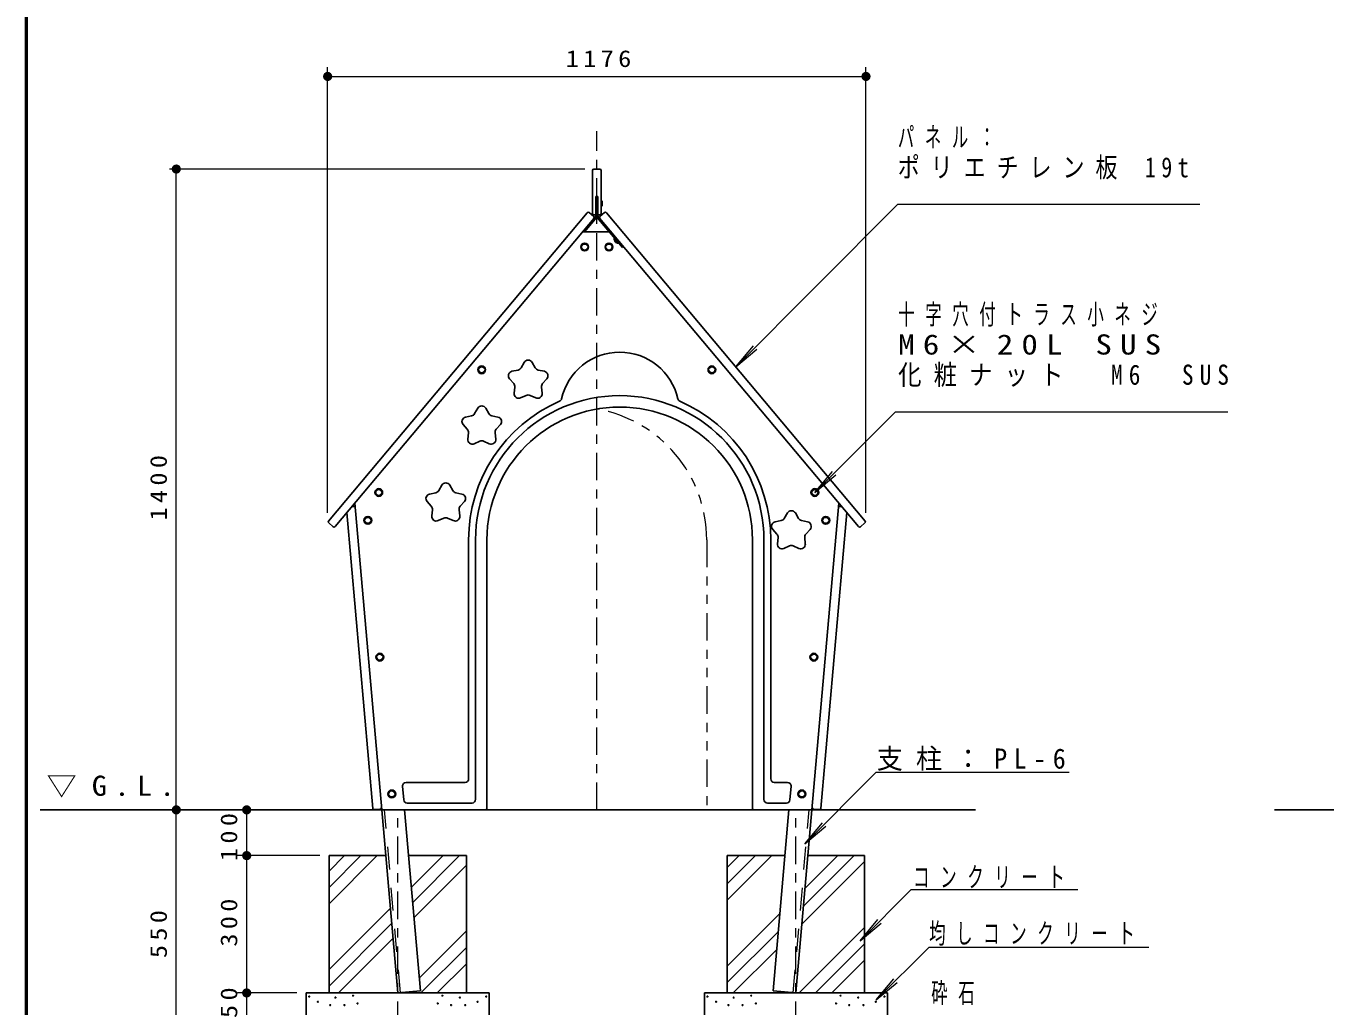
# Model space of a CAD drawing. Units: millimetres on the paper, scale 1:20. Extents: x -805 to -420, y 0 to 267.
# Drawn here: x -805 to -663, y 57.5 to 164.6 of the extents above; entities that cross this region are included whole.
import ezdxf

# ---------------------------------------------------------------- set-up
doc = ezdxf.new("R2010")
doc.units = ezdxf.units.MM
for name, pattern in [('USER1', [4.5, 2.5, -2]), ('USER2', [6, 3, -1, 1, -1]), ('USER3', [8, 3, -1, 1, -1, 1, -1])]:
    doc.linetypes.add(name, pattern=pattern)
doc.layers.add('LY_1', color=7, linetype='Continuous', lineweight=25)
doc.styles.add('ＭＳ ゴシック', font='')
doc.styles.get('ＭＳ ゴシック').set_extended_font_data('MS Gothic')

# ---------------------------------------------------------------- blocks, each defined once
blk = doc.blocks.new('filled_dot')
at = {"color": 0, "linetype": 'Continuous', "lineweight": -2, "const_width": 1.25}
blk.add_lwpolyline([(-0.625, 0, 1), (0.625, 0, 1)], format="xyb", close=True, dxfattribs=at)

msp = doc.modelspace()

# ---------------------------------------------------------------- linework, layer by layer
at = {"layer": 'LY_1', "lineweight": 50}
msp.add_line((-805, 267), (-805, 0), dxfattribs=at)
at = {"layer": 'LY_1', "lineweight": 13}
for p, q in [((-772.049, 111.363), (-772.049, 160.04)), ((-772.049, 159.04), (-713.248, 159.04)), ((-713.248, 111.363), (-713.248, 160.04)), ((-743.973, 148.923), (-789.333, 148.923)), ((-788.583, 78.924), (-788.583, 148.923)), ((-709.776, 145.071), (-727.47, 127.312)), ((-709.776, 145.071), (-676.776, 145.071)), ((-727.47, 127.312), (-725.546, 129.613)), ((-727.47, 127.312), (-725.175, 129.244)), ((-710.011, 122.41), (-718.829, 113.592)), ((-710.011, 122.41), (-673.73, 122.41)), ((-718.829, 113.592), (-716.901, 115.89)), ((-718.829, 113.592), (-716.531, 115.52)), ((-712.134, 83.031), (-719.938, 75.227)), ((-712.134, 83.031), (-691.065, 83.031)), ((-788.583, 51.424), (-788.583, 78.924)), ((-780.894, 73.924), (-780.894, 78.924)), ((-719.938, 75.227), (-718.01, 77.525)), ((-719.938, 75.227), (-717.64, 77.156)), ((-772.899, 73.924), (-781.894, 73.924)), ((-772.899, 73.924), (-781.894, 73.924)), ((-780.894, 58.924), (-780.894, 73.924)), ((-771.899, 68.653), (-766.628, 73.924)), ((-771.899, 70.449), (-768.424, 73.924)), ((-771.899, 72.245), (-770.22, 73.924)), ((-762.899, 70.469), (-759.444, 73.924)), ((-762.755, 68.817), (-757.648, 73.924)), ((-728.398, 69.048), (-723.523, 73.924)), ((-728.398, 70.845), (-725.319, 73.924)), ((-728.398, 72.641), (-727.115, 73.924)), ((-720.069, 68.397), (-714.542, 73.924)), ((-719.897, 70.365), (-716.339, 73.924)), ((-762.61, 67.165), (-756.899, 72.877)), ((-720.242, 66.429), (-713.398, 73.272)), ((-708.302, 70.211), (-713.876, 64.636)), ((-708.302, 70.211), (-690.093, 70.211)), ((-771.899, 61.469), (-765.207, 68.161)), ((-728.398, 61.864), (-722.647, 67.615)), ((-713.876, 64.636), (-711.948, 66.935)), ((-771.899, 59.673), (-765.062, 66.509)), ((-762.032, 60.559), (-756.899, 65.693)), ((-728.398, 60.068), (-722.82, 65.647)), ((-720.562, 58.924), (-713.398, 66.088)), ((-713.876, 64.636), (-711.578, 66.565)), ((-770.852, 58.924), (-764.918, 64.858)), ((-718.766, 58.924), (-713.398, 64.292)), ((-706.351, 63.94), (-712.134, 58.157)), ((-706.351, 63.94), (-682.351, 63.94)), ((-761.871, 58.924), (-756.899, 63.897)), ((-727.746, 58.924), (-722.992, 63.679)), ((-716.97, 58.924), (-713.398, 62.496)), ((-760.075, 58.924), (-756.899, 62.101)), ((-712.134, 58.157), (-710.206, 60.455)), ((-712.134, 58.157), (-709.836, 60.085)), ((-775.399, 58.924), (-781.894, 58.924)), ((-780.894, 56.424), (-780.894, 58.924)), ((-763.667, 58.924), (-763.597, 58.994))]:
    msp.add_line(p, q, dxfattribs=at)
at = {"layer": 'LY_1', "linetype": 'USER2', "lineweight": 13}
for p, q in [((-742.648, 78.924), (-742.648, 153.056)), ((-764.399, 49), (-764.399, 78.924)), ((-720.898, 49), (-720.898, 78.924))]:
    msp.add_line(p, q, dxfattribs=at)
at = {"layer": 'LY_1'}
for p, q in [((-743.123, 144.073), (-743.123, 148.773)), ((-742.973, 148.923), (-742.323, 148.923)), ((-742.173, 144.073), (-742.173, 148.773)), ((-742.548, 145.923), (-742.748, 145.923)), ((-742.748, 143.923), (-742.748, 145.923)), ((-742.728, 145.923), (-742.728, 143.879)), ((-742.568, 145.923), (-742.568, 143.879)), ((-742.548, 143.923), (-742.548, 145.923)), ((-742.124, 145.498), (-742.173, 145.498)), ((-742.124, 144.848), (-742.173, 144.848)), ((-742.124, 144.848), (-742.124, 145.498)), ((-742.123, 145.498), (-742.073, 145.423)), ((-742.073, 144.923), (-742.123, 144.848)), ((-742.073, 144.923), (-742.073, 145.423)), ((-771.953, 110.478), (-743.702, 144.145)), ((-771.225, 109.867), (-742.761, 143.789)), ((-743.991, 142.074), (-742.648, 143.674)), ((-743.491, 144.164), (-742.993, 143.746)), ((-742.973, 143.923), (-742.728, 143.923)), ((-739.849, 140.338), (-742.658, 143.686)), ((-742.568, 143.923), (-742.323, 143.923)), ((-714.072, 109.867), (-742.536, 143.789)), ((-741.806, 144.164), (-742.304, 143.746)), ((-713.344, 110.478), (-741.595, 144.145)), ((-744.13, 142.074), (-741.167, 142.074)), ((-740.717, 141.372), (-740.736, 141.356)), ((-740.286, 140.82), (-740.736, 141.356)), ((-740.267, 140.836), (-740.286, 140.82)), ((-739.727, 140.441), (-739.849, 140.338)), ((-751.917, 126.828), (-751.251, 126.969)), ((-750.582, 127.798), (-750.922, 127.208)), ((-749.715, 127.798), (-749.375, 127.208)), ((-748.38, 126.828), (-749.046, 126.969)), ((-752.184, 126.004), (-751.729, 125.498)), ((-751.674, 124.434), (-751.603, 125.111)), ((-748.623, 124.434), (-748.694, 125.111)), ((-748.113, 126.004), (-748.568, 125.498)), ((-750.974, 123.925), (-750.352, 124.202)), ((-749.323, 123.925), (-749.945, 124.202)), ((-755.652, 122.798), (-755.992, 122.208)), ((-754.786, 122.798), (-754.445, 122.208)), ((-757.255, 121.004), (-756.799, 120.498)), ((-756.987, 121.828), (-756.321, 121.969)), ((-753.45, 121.828), (-754.116, 121.969)), ((-753.183, 121.004), (-753.638, 120.498)), ((-756.745, 119.434), (-756.673, 120.111)), ((-753.693, 119.434), (-753.764, 120.111)), ((-756.044, 118.925), (-755.422, 119.202)), ((-754.393, 118.925), (-755.015, 119.202)), ((-759.582, 114.392), (-759.922, 113.802)), ((-758.715, 114.392), (-758.375, 113.802)), ((-766.148, 78.924), (-769.079, 112.424)), ((-761.184, 112.598), (-760.729, 112.092)), ((-760.917, 113.422), (-760.251, 113.563)), ((-757.38, 113.422), (-758.046, 113.563)), ((-757.113, 112.598), (-757.568, 112.092)), ((-719.148, 78.924), (-716.218, 112.424)), ((-767.117, 79.09), (-769.943, 111.395)), ((-769.398, 112.045), (-769.049, 112.075)), ((-760.674, 111.028), (-760.603, 111.706)), ((-759.974, 110.519), (-759.352, 110.796)), ((-758.323, 110.519), (-758.945, 110.796)), ((-757.623, 111.028), (-757.694, 111.706)), ((-721.832, 111.353), (-722.172, 110.764)), ((-720.965, 111.353), (-720.625, 110.764)), ((-718.18, 79.09), (-715.354, 111.395)), ((-715.899, 112.045), (-716.248, 112.075)), ((-771.436, 109.849), (-771.934, 110.267)), ((-723.434, 109.559), (-722.979, 109.053)), ((-723.167, 110.383), (-722.501, 110.525)), ((-719.63, 110.383), (-720.296, 110.525)), ((-719.363, 109.559), (-719.818, 109.053)), ((-713.861, 109.849), (-713.363, 110.267)), ((-756.648, 108.424), (-756.648, 82.304)), ((-755.898, 108.424), (-755.898, 80.054)), ((-754.648, 108.424), (-754.648, 79.074)), ((-725.648, 108.424), (-725.648, 79.074)), ((-724.398, 108.424), (-724.398, 80.054)), ((-723.648, 108.424), (-723.648, 82.304)), ((-722.924, 107.99), (-722.853, 108.667)), ((-719.873, 107.99), (-719.944, 108.667)), ((-722.224, 107.481), (-721.602, 107.758)), ((-720.573, 107.481), (-721.195, 107.758)), ((-763.735, 80.021), (-763.865, 81.511)), ((-757.028, 81.924), (-763.487, 81.924)), ((-723.268, 81.924), (-721.81, 81.924)), ((-721.562, 80.021), (-721.432, 81.511)), ((-756.278, 79.674), (-763.356, 79.674)), ((-724.018, 79.674), (-721.941, 79.674)), ((-803.453, 78.924), (-701.274, 78.924)), ((-766.954, 78.954), (-766.307, 79.011)), ((-764.399, 58.924), (-766.148, 78.924)), ((-761.908, 59.142), (-763.639, 78.924)), ((-723.389, 59.142), (-721.658, 78.924)), ((-719.148, 78.924), (-720.898, 58.924)), ((-718.343, 78.954), (-718.99, 79.011)), ((-611.118, 78.924), (-668.631, 78.924)), ((-771.899, 73.924), (-771.899, 58.924)), ((-771.899, 73.924), (-765.614, 73.924)), ((-763.184, 73.924), (-756.899, 73.924)), ((-756.899, 73.924), (-756.899, 58.924)), ((-722.095, 73.924), (-728.398, 73.924)), ((-728.398, 73.924), (-728.398, 58.924)), ((-713.398, 73.924), (-719.586, 73.924)), ((-713.398, 73.924), (-713.398, 58.924)), ((-774.399, 58.924), (-774.399, 51.424)), ((-774.399, 58.924), (-754.399, 58.924)), ((-764.399, 58.924), (-761.908, 59.142)), ((-754.399, 58.924), (-754.399, 51.424)), ((-710.898, 58.924), (-730.898, 58.924)), ((-730.898, 58.924), (-730.898, 51.424)), ((-720.898, 58.924), (-723.389, 59.142)), ((-710.898, 58.924), (-710.898, 51.424))]:
    msp.add_line(p, q, dxfattribs=at)
at = {"layer": 'LY_1', "linetype": 'USER3', "lineweight": 13}
msp.add_line((-730.648, 108.424), (-730.648, 79.074), dxfattribs=at)
at = {"layer": 'LY_1', "linetype": 'USER1', "lineweight": 13}
for p, q in [((-764.1, 58.95), (-765.847, 78.924)), ((-721.197, 58.95), (-719.45, 78.924))]:
    msp.add_line(p, q, dxfattribs=at)
at = {"layer": 'LY_1'}
for centre, radius in [((-743.97, 140.404), 0.425), ((-741.327, 140.404), 0.425), ((-755.219, 126.998), 0.425), ((-730.078, 126.998), 0.425), ((-766.468, 113.592), 0.425), ((-718.829, 113.592), 0.425), ((-767.661, 110.553), 0.425), ((-717.636, 110.553), 0.425), ((-766.354, 95.61), 0.425), ((-718.943, 95.61), 0.425), ((-765.046, 80.667), 0.425), ((-720.251, 80.667), 0.425), ((-774.068, 58.533), 0.05), ((-771.201, 58.422), 0.05), ((-769.278, 58.629), 0.05), ((-759.52, 58.629), 0.05), ((-757.597, 58.422), 0.05), ((-754.729, 58.533), 0.05), ((-730.568, 58.533), 0.05), ((-727.7, 58.422), 0.05), ((-725.777, 58.629), 0.05), ((-716.019, 58.629), 0.05), ((-714.096, 58.422), 0.05), ((-711.229, 58.533), 0.05), ((-773.118, 57.963), 0.05), ((-771.771, 57.598), 0.05), ((-770.224, 57.601), 0.05), ((-768.778, 57.777), 0.05), ((-760.02, 57.777), 0.05), ((-758.574, 57.601), 0.05), ((-757.026, 57.598), 0.05), ((-755.68, 57.963), 0.05), ((-729.617, 57.963), 0.05), ((-728.271, 57.598), 0.05), ((-726.723, 57.601), 0.05), ((-725.277, 57.777), 0.05), ((-716.519, 57.777), 0.05), ((-715.073, 57.601), 0.05), ((-713.526, 57.598), 0.05), ((-712.179, 57.963), 0.05)]:
    msp.add_circle(centre, radius, dxfattribs=at)
at = {"layer": 'LY_1', "lineweight": 13}
for centre in [(-743.97, 140.404), (-741.327, 140.404), (-755.219, 126.998), (-730.078, 126.998), (-766.468, 113.592), (-718.829, 113.592), (-767.661, 110.553), (-717.636, 110.553), (-766.354, 95.61), (-718.943, 95.61), (-765.046, 80.667), (-720.251, 80.667)]:
    msp.add_circle(centre, 0.325, dxfattribs=at)
at = {"layer": 'LY_1'}
for centre, radius, start, end in [((-742.973, 148.773), 0.15, 90, 180), ((-742.323, 148.773), 0.15, 0, 90), ((-743.587, 144.049), 0.15, 50, 140), ((-742.973, 144.073), 0.15, 180, 270), ((-743.089, 143.631), 0.15, 320, 50), ((-742.868, 143.879), 0.14, 320, 0), ((-742.428, 143.879), 0.3, 180, 220), ((-742.428, 143.879), 0.14, 180, 220), ((-742.208, 143.631), 0.15, 130, 220), ((-742.323, 144.073), 0.15, 270, 0), ((-741.71, 144.049), 0.15, 40, 130), ((-744.13, 141.924), 0.15, 90, 140), ((-741.167, 141.924), 0.15, 40, 90), ((-740.279, 141.283), 0.463, 170.86566, 269.13434), ((-750.148, 127.548), 0.5, 30, 150), ((-740.148, 122.424), 6.5, 12.47108, 167.52892), ((-751.813, 126.339), 0.5, 102, 222), ((-751.355, 127.458), 0.5, 282, 330), ((-748.942, 127.458), 0.5, 210, 258), ((-748.484, 126.339), 0.5, 318, 78), ((-752.1, 125.164), 0.5, 354, 42), ((-748.197, 125.164), 0.5, 138, 186), ((-740.148, 108.424), 16.5, 113.45109, 180), ((-740.148, 108.424), 15.75, 0, 180), ((-751.177, 124.382), 0.5, 174, 294), ((-750.148, 123.745), 0.5, 66, 114), ((-749.12, 124.382), 0.5, 246, 6), ((-746.866, 123.91), 0.38, 293.45109, 347.52892), ((-733.431, 123.91), 0.38, 192.47108, 246.54891), ((-740.148, 108.424), 16.5, 0, 66.54891), ((-756.425, 122.458), 0.5, 282, 330), ((-755.219, 122.548), 0.5, 30, 150), ((-740.148, 108.424), 14.5, 0, 180), ((-754.012, 122.458), 0.5, 210, 258), ((-756.883, 121.339), 0.5, 102, 222), ((-753.554, 121.339), 0.5, 318, 78), ((-757.171, 120.164), 0.5, 354, 42), ((-756.247, 119.382), 0.5, 174, 294), ((-754.19, 119.382), 0.5, 246, 6), ((-753.267, 120.164), 0.5, 138, 186), ((-755.219, 118.745), 0.5, 66, 114), ((-760.355, 114.052), 0.5, 282, 330), ((-759.148, 114.142), 0.5, 30, 150), ((-757.942, 114.052), 0.5, 210, 258), ((-760.813, 112.933), 0.5, 102, 222), ((-757.484, 112.933), 0.5, 318, 78), ((-761.1, 111.758), 0.5, 354, 42), ((-760.177, 110.976), 0.5, 174, 294), ((-759.148, 110.34), 0.5, 66, 114), ((-758.12, 110.976), 0.5, 246, 6), ((-757.197, 111.758), 0.5, 138, 186), ((-722.605, 111.014), 0.5, 282, 330), ((-721.398, 111.103), 0.5, 30, 150), ((-720.192, 111.014), 0.5, 210, 258), ((-771.838, 110.381), 0.15, 140, 230), ((-771.34, 109.964), 0.15, 230, 320), ((-723.063, 109.894), 0.5, 102, 222), ((-719.734, 109.894), 0.5, 318, 78), ((-713.957, 109.964), 0.15, 220, 310), ((-713.459, 110.381), 0.15, 310, 40), ((-723.35, 108.719), 0.5, 354, 42), ((-722.427, 107.937), 0.5, 174, 294), ((-720.37, 107.937), 0.5, 246, 6), ((-719.447, 108.719), 0.5, 138, 186), ((-721.398, 107.301), 0.5, 66, 114), ((-763.487, 81.544), 0.38, 90, 185), ((-757.028, 82.304), 0.38, 270, 0), ((-723.268, 82.304), 0.38, 180, 270), ((-721.81, 81.544), 0.38, 355, 90), ((-763.356, 80.054), 0.38, 185, 270), ((-756.278, 80.054), 0.38, 270, 0), ((-724.018, 80.054), 0.38, 180, 270), ((-721.941, 80.054), 0.38, 270, 355), ((-766.967, 79.103), 0.15, 185, 275), ((-766.32, 79.16), 0.15, 275, 5), ((-754.798, 79.074), 0.15, 270, 0), ((-725.498, 79.074), 0.15, 180, 270), ((-718.977, 79.16), 0.15, 175, 265), ((-718.33, 79.103), 0.15, 265, 355)]:
    msp.add_arc(centre, radius, start, end, dxfattribs=at)
at = {"layer": 'LY_1', "linetype": 'USER3', "lineweight": 13}
msp.add_arc((-745.148, 108.424), 14.5, 0, 80.07181, dxfattribs=at)

# ---------------------------------------------------------------- block references
at = {"layer": 'LY_1', "lineweight": 13, "xscale": 0.4, "yscale": 0.4}
msp.add_blockref('filled_dot', (-772.049, 159.04), dxfattribs=at)
for p, rotation in [((-713.248, 159.04), 180), ((-788.583, 148.923), 270), ((-788.583, 78.924), 270), ((-788.583, 78.924), 90), ((-780.894, 78.924), 270), ((-780.894, 73.924), 90), ((-780.894, 73.924), 270), ((-780.894, 58.924), 90), ((-780.894, 58.924), 270)]:
    msp.add_blockref('filled_dot', p, dxfattribs=dict(at, rotation=rotation))

# ---------------------------------------------------------------- texts
at = {"layer": 'LY_1', "style": 'ＭＳ ゴシック'}
for s, insert, char_height, attachment_point in [('\\T1.33;\\W1.15;1176', (-742.227, 160.04), 1.833, 8), ('\\T1.64;\\W0.6;パネル：', (-709.776, 153.521), 2.199, 1), ('\\T1.5;\\W0.8;ポリエチレン板\\~19t', (-709.776, 150.221), 2.199, 1), ('\\T1.64;\\W0.6;十字穴付トラス小ネジ', (-709.73, 134.16), 2.199, 1), ('\\T1.5;\\W1.2;M6×20L\\~SUS', (-709.73, 130.86), 2.199, 1), ('\\T1.52;\\W0.85;化粧ナット\u3000M6\u3000SUS', (-709.73, 127.56), 2.199, 1), ('\\T1.5;\\W0.95;支柱：PL-6', (-712.065, 83.181), 2.199, 7), ('\\T1.5;\\W1.1;▽G.L.', (-802.759, 81.463), 2.199, 4), ('\\T1.64;\\W0.6;コンクリート', (-708.093, 70.361), 2.199, 7), ('\\T1.64;\\W0.6;均しコンクリート', (-706.351, 64.09), 2.199, 7), ('\\T1.64;\\W0.6;砕石', (-706.122, 57.602), 2.199, 7)]:
    msp.add_mtext(s, dxfattribs=dict(at, insert=insert, char_height=char_height, attachment_point=attachment_point))
at = {"layer": 'LY_1', "char_height": 1.833, "attachment_point": 8, "rotation": 90, "style": 'ＭＳ ゴシック'}
for s, insert in [('\\T1.33;\\W1.15;1400', (-789.583, 114.345)), ('\\T1.33;\\W1.15;100', (-781.894, 76.194)), ('\\T1.33;\\W1.15;300', (-781.894, 66.841)), ('\\T1.33;\\W1.15;550', (-789.583, 65.589)), ('\\T1.34;\\W1.15;50', (-781.894, 58.102))]:
    msp.add_mtext(s, dxfattribs=dict(at, insert=insert))

doc.saveas('drawing.dxf')
